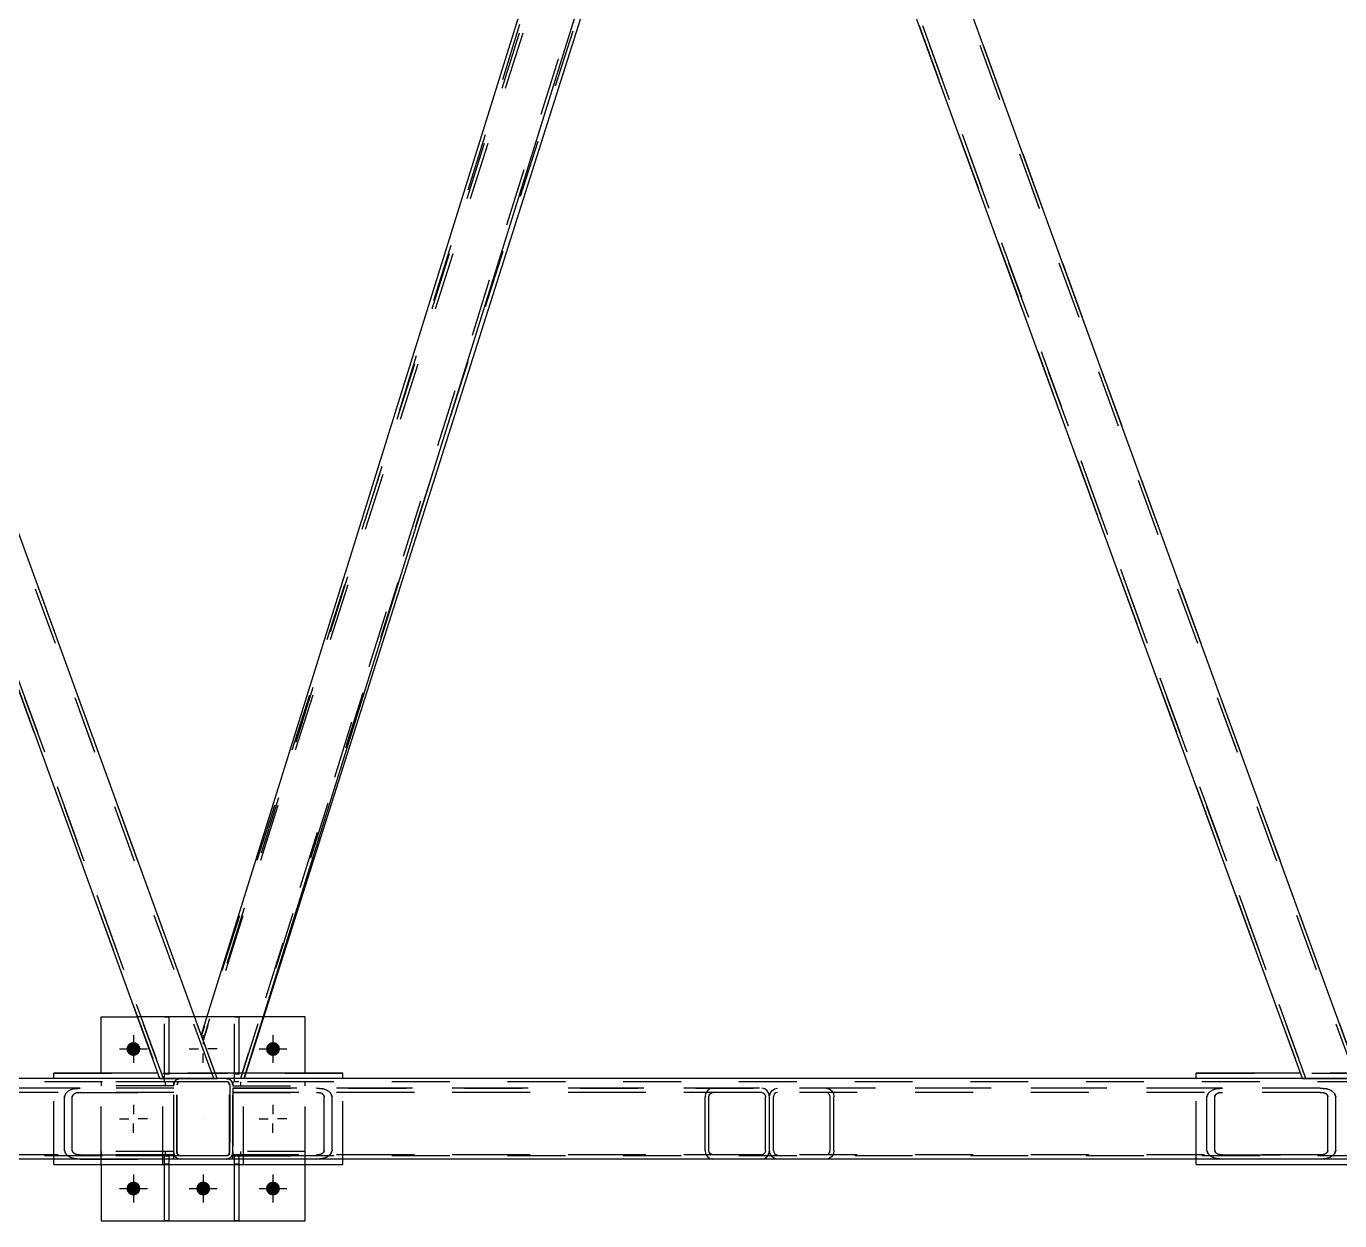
# Model space of a CAD drawing. Header units: millimetres. Extents: x -808 to 381, y -747 to 94.
# Drawn here: x 80.12 to 124.61, y -60.43 to -19.97 of the extents above; entities that cross this region are included whole.
import ezdxf

# ---------------------------------------------------------------- set-up
doc = ezdxf.new("R2010")
doc.units = ezdxf.units.MM
doc.linetypes.add('DXK_LINE_DOT2', pattern=[3.9198, 1.9599, -1.9599])
doc.linetypes.add('DXK_LINE_DOT3', pattern=[5.9187, 2.979, -0.9799, 0.9799, -0.9799])

# ---------------------------------------------------------------- blocks, each defined once
blk = doc.blocks.new('Part-232923327-56429 - 56149')
at = {"color": 2, "linetype": 'Continuous'}
for p, q in [((102.55, -1.2), (86.05, -54.139)), ((103.544, -1.2), (103.912, -2.21)), ((104.035, -2.548), (103.912, -2.21)), ((104.035, -2.548), (87.494, -55.616)), ((86.587, -55.616), (86.05, -54.139))]:
    blk.add_line(p, q, dxfattribs=at)
at = {"color": 7, "linetype": 'DXK_LINE_DOT2'}
for p, q in [((102.665, -1.2), (86.111, -54.308)), ((103.544, -1.2), (102.55, -1.2)), ((103.973, -2.379), (87.379, -55.616)), ((104.035, -2.548), (103.959, -2.34)), ((87.494, -55.616), (86.587, -55.616))]:
    blk.add_line(p, q, dxfattribs=at)
blk = doc.blocks.new('Part-232923327-56393 - 56149')
at = {"color": 7, "linetype": 'DXK_LINE_DOT2'}
for p, q in [((123.953, -55.944), (87.122, -55.944)), ((87.122, -55.944), (87.122, -58.344)), ((120.644, -55.944), (87.122, -55.944)), ((90.157, -55.966), (89.955, -55.944)), ((120.442, -55.966), (120.644, -55.944)), ((123.953, -55.944), (120.644, -55.944)), ((123.953, -55.944), (124.155, -55.966)), ((123.953, -56.089), (87.122, -56.089)), ((87.122, -56.089), (90.402, -56.089)), ((89.955, -56.089), (90.056, -56.1)), ((90.199, -56.179), (90.219, -56.235)), ((90.219, -58.053), (90.219, -56.235)), ((90.484, -56.235), (90.444, -56.123)), ((90.484, -58.053), (90.484, -56.235)), ((120.115, -56.235), (120.155, -56.123)), ((120.115, -58.053), (120.115, -56.235)), ((120.4, -56.179), (120.38, -56.235)), ((120.38, -58.053), (120.38, -56.235)), ((120.644, -56.089), (120.543, -56.1)), ((124.054, -56.1), (123.953, -56.089)), ((124.217, -56.235), (124.197, -56.179)), ((124.217, -58.053), (124.217, -56.235)), ((124.442, -56.123), (124.482, -56.235)), ((124.482, -58.053), (124.482, -56.235)), ((123.953, -58.198), (87.122, -58.198)), ((90.056, -58.187), (89.955, -58.198)), ((90.219, -58.053), (90.199, -58.108)), ((90.444, -58.164), (90.484, -58.053)), ((120.155, -58.164), (120.115, -58.053)), ((120.38, -58.053), (120.4, -58.108)), ((120.543, -58.187), (120.644, -58.198)), ((120.644, -58.198), (123.953, -58.198)), ((123.953, -58.198), (124.054, -58.187)), ((124.197, -58.108), (124.217, -58.053)), ((124.482, -58.053), (124.442, -58.164)), ((123.953, -58.344), (87.122, -58.344)), ((89.955, -58.344), (90.157, -58.322)), ((120.644, -58.344), (120.442, -58.322)), ((124.155, -58.322), (123.953, -58.344))]:
    blk.add_line(p, q, dxfattribs=at)
for centre, radius, start, end in [((90.076, -56.454), 0.495, 41.9363, 80.4819), ((120.524, -56.454), 0.495, 99.5182, 138.0637), ((124.074, -56.454), 0.495, 41.9363, 80.4819), ((90.015, -56.344), 0.248, 41.9363, 80.4819), ((120.584, -56.344), 0.248, 99.5182, 138.0637), ((124.013, -56.344), 0.248, 41.9363, 80.4819), ((90.015, -57.943), 0.248, 279.5182, 318.0637), ((90.076, -57.833), 0.495, 279.5182, 318.0637), ((120.524, -57.833), 0.495, 221.9363, 260.4819), ((120.584, -57.943), 0.248, 221.9363, 260.4819), ((124.013, -57.943), 0.248, 279.5182, 318.0637), ((124.074, -57.833), 0.495, 279.5182, 318.0637)]:
    blk.add_arc(centre, radius, start, end, dxfattribs=at)
blk = doc.blocks.new('Part-232923327-56394 - 56149')
at = {"color": 7, "linetype": 'DXK_LINE_DOT2'}
for p, q in [((105.319, -56.123), (105.377, -56.029)), ((105.377, -56.029), (105.463, -55.966)), ((105.463, -55.966), (105.564, -55.944)), ((123.952, -55.944), (105.564, -55.944)), ((107.218, -55.944), (107.32, -55.966)), ((107.32, -55.966), (107.405, -56.029)), ((107.405, -56.029), (107.463, -56.123)), ((120.644, -55.944), (120.441, -55.966)), ((124.155, -55.966), (123.952, -55.944)), ((105.299, -56.235), (105.319, -56.123)), ((105.299, -58.053), (105.299, -56.235)), ((105.442, -56.179), (105.432, -56.235)), ((105.432, -58.053), (105.432, -56.235)), ((105.47, -56.132), (105.442, -56.179)), ((105.513, -56.1), (105.47, -56.132)), ((105.564, -56.089), (105.513, -56.1)), ((123.952, -56.089), (105.564, -56.089)), ((107.269, -56.1), (107.218, -56.089)), ((107.312, -56.132), (107.269, -56.1)), ((107.341, -56.179), (107.312, -56.132)), ((107.351, -56.235), (107.341, -56.179)), ((107.351, -58.053), (107.351, -56.235)), ((107.463, -56.123), (107.483, -56.235)), ((107.483, -58.053), (107.483, -56.235)), ((120.155, -56.123), (120.115, -56.235)), ((120.115, -58.053), (120.115, -56.235)), ((120.379, -56.235), (120.399, -56.179)), ((120.379, -58.053), (120.379, -56.235)), ((120.543, -56.1), (120.644, -56.089)), ((123.952, -56.089), (124.054, -56.1)), ((124.197, -56.179), (124.217, -56.235)), ((124.217, -58.053), (124.217, -56.235)), ((124.482, -56.235), (124.441, -56.123)), ((124.482, -58.053), (124.482, -56.235)), ((105.319, -58.164), (105.299, -58.053)), ((105.377, -58.258), (105.319, -58.164)), ((105.463, -58.322), (105.377, -58.258)), ((105.432, -58.053), (105.442, -58.108)), ((105.442, -58.108), (105.47, -58.156)), ((105.47, -58.156), (105.513, -58.187)), ((105.513, -58.187), (105.564, -58.198)), ((123.952, -58.198), (105.564, -58.198)), ((107.218, -58.198), (107.269, -58.187)), ((107.269, -58.187), (107.312, -58.156)), ((107.312, -58.156), (107.341, -58.108)), ((107.405, -58.258), (107.32, -58.322)), ((107.341, -58.108), (107.351, -58.053)), ((107.463, -58.164), (107.405, -58.258)), ((107.483, -58.053), (107.463, -58.164)), ((120.115, -58.053), (120.155, -58.164)), ((120.399, -58.108), (120.379, -58.053)), ((120.644, -58.198), (120.543, -58.187)), ((124.054, -58.187), (123.952, -58.198)), ((124.217, -58.053), (124.197, -58.108)), ((124.441, -58.164), (124.482, -58.053)), ((105.564, -58.344), (105.463, -58.322)), ((120.644, -58.344), (105.564, -58.344)), ((107.32, -58.322), (107.218, -58.344)), ((123.952, -58.344), (107.218, -58.344)), ((120.441, -58.322), (120.644, -58.344)), ((123.952, -58.344), (124.155, -58.322))]:
    blk.add_line(p, q, dxfattribs=at)
for centre, radius, start, end in [((120.523, -56.454), 0.495, 99.5182, 138.0637), ((124.073, -56.454), 0.495, 41.9363, 80.4819), ((120.584, -56.344), 0.248, 99.5182, 138.0637), ((124.013, -56.344), 0.248, 41.9363, 80.4819), ((120.523, -57.833), 0.495, 221.9363, 260.4819), ((120.584, -57.943), 0.248, 221.9363, 260.4819), ((124.013, -57.943), 0.248, 279.5182, 318.0637), ((124.073, -57.833), 0.495, 279.5182, 318.0637)]:
    blk.add_arc(centre, radius, start, end, dxfattribs=at)
blk = doc.blocks.new('Part-232923327-56395 - 56149')
at = {"color": 7, "linetype": 'DXK_LINE_DOT2'}
for p, q in [((47.949, -55.944), (47.746, -55.966)), ((85.122, -55.944), (47.949, -55.944)), ((81.947, -55.944), (47.949, -55.944)), ((51.46, -55.966), (51.257, -55.944)), ((81.744, -55.966), (81.947, -55.944)), ((85.122, -55.944), (81.947, -55.944)), ((85.122, -58.344), (85.122, -55.944)), ((47.46, -56.123), (47.42, -56.235)), ((47.42, -58.053), (47.42, -56.235)), ((47.684, -56.235), (47.704, -56.179)), ((47.684, -58.053), (47.684, -56.235)), ((47.848, -56.1), (47.949, -56.089)), ((85.122, -56.089), (47.949, -56.089)), ((51.257, -56.089), (51.359, -56.1)), ((51.502, -56.179), (51.522, -56.235)), ((51.522, -58.053), (51.522, -56.235)), ((51.787, -56.235), (51.747, -56.123)), ((51.787, -58.053), (51.787, -56.235)), ((81.418, -56.235), (81.458, -56.123)), ((81.418, -58.053), (81.418, -56.235)), ((81.702, -56.179), (81.682, -56.235)), ((81.682, -58.053), (81.682, -56.235)), ((81.947, -56.089), (81.846, -56.1)), ((47.42, -58.053), (47.46, -58.164)), ((47.704, -58.108), (47.684, -58.053)), ((47.949, -58.198), (47.848, -58.187)), ((85.122, -58.198), (47.949, -58.198)), ((51.359, -58.187), (51.257, -58.198)), ((51.522, -58.053), (51.502, -58.108)), ((51.747, -58.164), (51.787, -58.053)), ((81.458, -58.164), (81.418, -58.053)), ((81.682, -58.053), (81.702, -58.108)), ((81.846, -58.187), (81.947, -58.198)), ((81.947, -58.198), (85.122, -58.198)), ((47.746, -58.322), (47.949, -58.344)), ((85.122, -58.344), (47.949, -58.344)), ((51.257, -58.344), (51.46, -58.322)), ((81.947, -58.344), (81.744, -58.322))]:
    blk.add_line(p, q, dxfattribs=at)
for centre, radius, start, end in [((47.828, -56.454), 0.495, 99.5182, 138.0637), ((51.378, -56.454), 0.495, 41.9363, 80.4819), ((81.826, -56.454), 0.495, 99.5182, 138.0637), ((47.889, -56.344), 0.248, 99.5182, 138.0637), ((51.318, -56.344), 0.248, 41.9363, 80.4819), ((81.887, -56.344), 0.248, 99.5182, 138.0637), ((47.828, -57.833), 0.495, 221.9363, 260.4819), ((47.889, -57.943), 0.248, 221.9363, 260.4819), ((51.318, -57.943), 0.248, 279.5182, 318.0637), ((51.378, -57.833), 0.495, 279.5182, 318.0637), ((81.826, -57.833), 0.495, 221.9363, 260.4819), ((81.887, -57.943), 0.248, 221.9363, 260.4819)]:
    blk.add_arc(centre, radius, start, end, dxfattribs=at)
blk = doc.blocks.new('Part-232923327-56396 - 56149')
at = {"color": 7, "linetype": 'DXK_LINE_DOT2'}
for p, q in [((66.622, -56.123), (66.68, -56.029)), ((66.68, -56.029), (66.765, -55.966)), ((66.765, -55.966), (66.867, -55.944)), ((81.947, -55.944), (66.867, -55.944)), ((85.122, -55.944), (68.521, -55.944)), ((68.521, -55.944), (68.622, -55.966)), ((68.622, -55.966), (68.708, -56.029)), ((68.708, -56.029), (68.765, -56.123)), ((81.947, -55.944), (81.744, -55.966)), ((85.122, -58.344), (85.122, -55.944)), ((66.602, -56.235), (66.622, -56.123)), ((66.602, -58.053), (66.602, -56.235)), ((66.744, -56.179), (66.734, -56.235)), ((66.734, -58.053), (66.734, -56.235)), ((66.773, -56.132), (66.744, -56.179)), ((66.816, -56.1), (66.773, -56.132)), ((66.867, -56.089), (66.816, -56.1)), ((85.122, -56.089), (66.867, -56.089)), ((68.572, -56.1), (68.521, -56.089)), ((68.614, -56.132), (68.572, -56.1)), ((68.643, -56.179), (68.614, -56.132)), ((68.653, -56.235), (68.643, -56.179)), ((68.653, -58.053), (68.653, -56.235)), ((68.765, -56.123), (68.786, -56.235)), ((68.786, -58.053), (68.786, -56.235)), ((81.457, -56.123), (81.417, -56.235)), ((81.417, -58.053), (81.417, -56.235)), ((81.682, -56.235), (81.702, -56.179)), ((81.682, -58.053), (81.682, -56.235)), ((81.845, -56.1), (81.947, -56.089)), ((81.947, -56.089), (85.122, -56.089)), ((66.622, -58.164), (66.602, -58.053)), ((66.68, -58.258), (66.622, -58.164)), ((66.765, -58.322), (66.68, -58.258)), ((66.734, -58.053), (66.744, -58.108)), ((66.744, -58.108), (66.773, -58.156)), ((66.773, -58.156), (66.816, -58.187)), ((66.816, -58.187), (66.867, -58.198)), ((85.122, -58.198), (66.867, -58.198)), ((68.521, -58.198), (68.572, -58.187)), ((68.572, -58.187), (68.614, -58.156)), ((68.614, -58.156), (68.643, -58.108)), ((68.708, -58.258), (68.622, -58.322)), ((68.643, -58.108), (68.653, -58.053)), ((68.765, -58.164), (68.708, -58.258)), ((68.786, -58.053), (68.765, -58.164)), ((81.417, -58.053), (81.457, -58.164)), ((81.702, -58.108), (81.682, -58.053)), ((81.947, -58.198), (81.845, -58.187)), ((66.867, -58.344), (66.765, -58.322)), ((85.122, -58.344), (66.867, -58.344)), ((68.622, -58.322), (68.521, -58.344)), ((81.744, -58.322), (81.947, -58.344)), ((81.947, -58.344), (85.122, -58.344))]:
    blk.add_line(p, q, dxfattribs=at)
for centre, radius, start, end in [((81.826, -56.454), 0.495, 99.5182, 138.0637), ((81.886, -56.344), 0.248, 99.5182, 138.0637), ((81.826, -57.833), 0.495, 221.9363, 260.4819), ((81.886, -57.943), 0.248, 221.9363, 260.4819)]:
    blk.add_arc(centre, radius, start, end, dxfattribs=at)
blk = doc.blocks.new('Part-232923327-56399 - 56149')
at = {"color": 7, "linetype": 'DXK_LINE_DOT2'}
for p, q in [((85.257, -55.632), (85.34, -55.615)), ((85.34, -55.615), (85.334, -55.616)), ((86.904, -55.615), (85.34, -55.615)), ((86.911, -55.616), (86.904, -55.615)), ((86.904, -55.615), (86.987, -55.632)), ((85.138, -55.75), (85.122, -55.833)), ((85.122, -55.833), (85.138, -55.75)), ((85.122, -58.124), (85.122, -55.833)), ((85.122, -55.833), (85.122, -55.833)), ((85.122, -58.124), (85.122, -55.833)), ((85.239, -55.791), (85.231, -55.833)), ((85.239, -55.791), (85.231, -55.833)), ((85.231, -58.124), (85.231, -55.833)), ((85.231, -55.833), (85.231, -55.833)), ((85.231, -58.124), (85.231, -55.833)), ((85.263, -55.756), (85.239, -55.791)), ((85.334, -55.616), (85.257, -55.632)), ((85.298, -55.732), (85.263, -55.756)), ((85.34, -55.724), (85.298, -55.732)), ((86.904, -55.724), (85.34, -55.724)), ((86.945, -55.732), (86.904, -55.724)), ((86.987, -55.632), (86.911, -55.616)), ((86.981, -55.756), (86.945, -55.732)), ((87.004, -55.791), (86.981, -55.756)), ((87.013, -55.833), (87.004, -55.791)), ((87.013, -55.833), (87.004, -55.791)), ((87.013, -58.124), (87.013, -55.833)), ((87.013, -55.833), (87.013, -55.833)), ((87.013, -55.833), (87.013, -58.124)), ((87.122, -55.833), (87.105, -55.75)), ((87.105, -55.75), (87.122, -55.833)), ((87.122, -58.124), (87.122, -55.833)), ((87.122, -55.833), (87.122, -55.833)), ((87.122, -58.124), (87.122, -55.833)), ((85.122, -58.124), (85.122, -58.124)), ((85.122, -58.124), (85.138, -58.208)), ((85.138, -58.208), (85.122, -58.124)), ((85.231, -58.124), (85.231, -58.124)), ((85.231, -58.124), (85.239, -58.166)), ((85.239, -58.166), (85.231, -58.124)), ((85.239, -58.166), (85.263, -58.201)), ((85.298, -58.225), (85.263, -58.201)), ((85.34, -58.233), (85.298, -58.225)), ((86.904, -58.233), (85.34, -58.233)), ((86.945, -58.225), (86.904, -58.233)), ((86.981, -58.201), (86.945, -58.225)), ((87.004, -58.166), (86.981, -58.201)), ((87.004, -58.166), (87.013, -58.124)), ((87.004, -58.166), (87.013, -58.124)), ((87.013, -58.124), (87.013, -58.124)), ((87.105, -58.208), (87.122, -58.124)), ((87.122, -58.124), (87.105, -58.208)), ((87.122, -58.124), (87.122, -58.124)), ((85.257, -58.326), (85.34, -58.342)), ((85.34, -58.342), (85.257, -58.326)), ((86.904, -58.342), (85.34, -58.342)), ((86.904, -58.342), (86.987, -58.326)), ((86.987, -58.326), (86.904, -58.342))]:
    blk.add_line(p, q, dxfattribs=at)
for centre, start, end in [((85.34, -55.833), 112.5, 157.5), ((85.34, -55.833), 112.5, 157.5), ((86.904, -55.833), 22.5, 67.5), ((86.904, -55.833), 22.5, 67.5), ((85.34, -58.124), 202.5, 247.5), ((85.34, -58.124), 202.5, 247.5), ((86.904, -58.124), 292.5, 337.5), ((86.904, -58.124), 292.5, 337.5)]:
    blk.add_arc(centre, 0.218, start, end, dxfattribs=at)
blk = doc.blocks.new('Part-232923327-56403 - 56149')
at = {"color": 7, "linetype": 'DXK_LINE_DOT2'}
for p, q in [((105.597, -1.526), (103.662, -1.526)), ((103.662, -1.526), (123.35, -55.617)), ((103.778, -1.526), (123.466, -55.617)), ((125.169, -55.617), (105.481, -1.526)), ((125.285, -55.617), (105.597, -1.526)), ((123.35, -55.617), (125.285, -55.617))]:
    blk.add_line(p, q, dxfattribs=at)
blk = doc.blocks.new('Part-232923327-56404 - 56149')
at = {"color": 7, "linetype": 'DXK_LINE_DOT2'}
for p, q in [((66.9, -1.526), (64.965, -1.526)), ((64.965, -1.526), (84.653, -55.617)), ((65.081, -1.526), (84.769, -55.617)), ((86.471, -55.617), (66.784, -1.526)), ((86.587, -55.617), (66.9, -1.526)), ((84.653, -55.617), (86.587, -55.617))]:
    blk.add_line(p, q, dxfattribs=at)
blk = doc.blocks.new('Part-232923327-56410 - 56149')
at = {"color": 7, "linetype": 'DXK_LINE_DOT2'}
for p, q in [((102.747, -1.526), (86.057, -54.16)), ((102.862, -1.526), (86.118, -54.328)), ((103.662, -1.526), (102.747, -1.526)), ((104.193, -2.983), (103.662, -1.526)), ((87.388, -55.617), (104.132, -2.815)), ((86.587, -55.617), (86.057, -54.16)), ((87.56, -55.435), (87.502, -55.617)), ((87.502, -55.617), (86.587, -55.617))]:
    blk.add_line(p, q, dxfattribs=at)
at = {"color": 2, "linetype": 'Continuous'}
blk.add_line((104.193, -2.983), (87.56, -55.435), dxfattribs=at)
blk = doc.blocks.new('Part-232923327-56420 - 56149')
at = {"color": 7, "linetype": 'DXK_LINE_DOT2'}
for p, q in [((105.479, -1.2), (103.544, -1.2)), ((104.035, -2.548), (103.544, -1.2)), ((123.466, -55.616), (103.66, -1.2)), ((125.169, -55.616), (105.363, -1.2)), ((125.285, -55.616), (124.747, -54.139)), ((123.35, -55.616), (125.285, -55.616))]:
    blk.add_line(p, q, dxfattribs=at)
at = {"color": 2, "linetype": 'Continuous'}
for p, q in [((124.747, -54.139), (105.479, -1.2)), ((123.35, -55.616), (104.035, -2.548))]:
    blk.add_line(p, q, dxfattribs=at)
blk = doc.blocks.new('Part-232923327-56422 - 56149')
at = {"color": 7, "linetype": 'DXK_LINE_DOT2'}
for p, q in [((66.781, -1.2), (64.847, -1.2)), ((65.337, -2.548), (64.847, -1.2)), ((84.769, -55.616), (64.963, -1.2)), ((86.471, -55.616), (66.665, -1.2)), ((86.587, -55.616), (86.05, -54.139)), ((84.652, -55.616), (86.587, -55.616))]:
    blk.add_line(p, q, dxfattribs=at)
at = {"color": 2, "linetype": 'Continuous'}
for p, q in [((86.05, -54.139), (66.781, -1.2)), ((84.652, -55.616), (65.337, -2.548))]:
    blk.add_line(p, q, dxfattribs=at)
blk = doc.blocks.new('Part-232923327-56452 - 56149')
at = {"color": 7, "linetype": 'DXK_LINE_DOT2'}
for p, q in [((87.122, -58.344), (87.122, -55.944)), ((87.122, -55.944), (105.035, -55.944)), ((89.954, -55.944), (90.157, -55.966)), ((103.193, -56.029), (103.136, -56.123)), ((103.279, -55.966), (103.193, -56.029)), ((103.38, -55.944), (103.279, -55.966)), ((105.136, -55.966), (105.035, -55.944)), ((105.222, -56.029), (105.136, -55.966)), ((105.279, -56.123), (105.222, -56.029)), ((105.035, -56.089), (87.122, -56.089)), ((90.056, -56.1), (89.954, -56.089)), ((90.219, -56.235), (90.199, -56.179)), ((90.219, -58.053), (90.219, -56.235)), ((90.443, -56.123), (90.484, -56.235)), ((90.484, -58.053), (90.484, -56.235)), ((103.136, -56.123), (103.116, -56.235)), ((103.116, -58.053), (103.116, -56.235)), ((103.248, -56.235), (103.258, -56.179)), ((103.248, -58.053), (103.248, -56.235)), ((103.258, -56.179), (103.287, -56.132)), ((103.287, -56.132), (103.33, -56.1)), ((103.33, -56.1), (103.38, -56.089)), ((105.035, -56.089), (105.085, -56.1)), ((105.085, -56.1), (105.128, -56.132)), ((105.128, -56.132), (105.157, -56.179)), ((105.157, -56.179), (105.167, -56.235)), ((105.167, -58.053), (105.167, -56.235)), ((105.299, -56.235), (105.279, -56.123)), ((105.299, -58.053), (105.299, -56.235)), ((105.035, -58.198), (87.122, -58.198)), ((87.122, -58.198), (90.402, -58.198)), ((89.954, -58.198), (90.056, -58.187)), ((90.199, -58.108), (90.219, -58.053)), ((90.484, -58.053), (90.443, -58.164)), ((103.116, -58.053), (103.136, -58.164)), ((103.136, -58.164), (103.193, -58.258)), ((103.193, -58.258), (103.279, -58.322)), ((103.258, -58.108), (103.248, -58.053)), ((103.287, -58.156), (103.258, -58.108)), ((103.33, -58.187), (103.287, -58.156)), ((103.38, -58.198), (103.33, -58.187)), ((105.085, -58.187), (105.035, -58.198)), ((105.128, -58.156), (105.085, -58.187)), ((105.157, -58.108), (105.128, -58.156)), ((105.136, -58.322), (105.222, -58.258)), ((105.167, -58.053), (105.157, -58.108)), ((105.222, -58.258), (105.279, -58.164)), ((105.279, -58.164), (105.299, -58.053)), ((105.035, -58.344), (87.122, -58.344)), ((90.157, -58.322), (89.954, -58.344)), ((103.279, -58.322), (103.38, -58.344)), ((105.035, -58.344), (105.136, -58.322))]:
    blk.add_line(p, q, dxfattribs=at)
for centre, radius, start, end in [((90.075, -56.454), 0.495, 41.9363, 80.4819), ((90.015, -56.344), 0.248, 41.9363, 80.4819), ((90.015, -57.943), 0.248, 279.5182, 318.0637), ((90.075, -57.833), 0.495, 279.5182, 318.0637)]:
    blk.add_arc(centre, radius, start, end, dxfattribs=at)
blk = doc.blocks.new('Part-232923327-56475 - 56149')
at = {"color": 7, "linetype": 'DXK_LINE_DOT2'}
for p, q in [((119.751, -58.526), (119.751, -55.435)), ((119.751, -55.435), (129.545, -55.435)), ((129.545, -58.526), (129.545, -55.435)), ((119.751, -58.526), (129.545, -58.526))]:
    blk.add_line(p, q, dxfattribs=at)
blk = doc.blocks.new('Part-232923327-56476 - 56149')
at = {"color": 7, "linetype": 'DXK_LINE_DOT2'}
for p, q in [((81.054, -58.526), (81.054, -55.435)), ((81.054, -55.435), (90.847, -55.435)), ((90.847, -58.526), (90.847, -55.435)), ((81.054, -58.526), (90.847, -58.526))]:
    blk.add_line(p, q, dxfattribs=at)
blk = doc.blocks.new('Part-232923327-56479 - 56149')
at = {"color": 2, "linetype": 'Continuous'}
for p, q in [((81.054, -55.616), (81.054, -55.435)), ((84.586, -55.435), (81.054, -55.435)), ((90.848, -55.435), (87.55, -55.435)), ((90.848, -55.616), (90.848, -55.435)), ((81.054, -58.526), (81.054, -58.344)), ((81.054, -58.526), (90.848, -58.526)), ((90.848, -58.526), (90.848, -58.344))]:
    blk.add_line(p, q, dxfattribs=at)
at = {"color": 7, "linetype": 'DXK_LINE_DOT2'}
for p, q in [((87.55, -55.435), (84.586, -55.435)), ((81.054, -58.344), (81.054, -55.616)), ((90.848, -58.344), (90.848, -55.616))]:
    blk.add_line(p, q, dxfattribs=at)
blk = doc.blocks.new('Part-232923327-56480 - 56149')
at = {"color": 2, "linetype": 'Continuous'}
for p, q in [((119.751, -55.616), (119.751, -55.435)), ((123.284, -55.435), (119.751, -55.435)), ((129.545, -55.435), (126.247, -55.435)), ((129.545, -55.616), (129.545, -55.435)), ((119.751, -58.526), (119.751, -58.344)), ((119.751, -58.526), (129.545, -58.526)), ((129.545, -58.526), (129.545, -58.344))]:
    blk.add_line(p, q, dxfattribs=at)
at = {"color": 7, "linetype": 'DXK_LINE_DOT2'}
for p, q in [((126.247, -55.435), (123.284, -55.435)), ((119.751, -58.344), (119.751, -55.616)), ((129.545, -58.344), (129.545, -55.616))]:
    blk.add_line(p, q, dxfattribs=at)
blk = doc.blocks.new('Part-232923327-56512 - 56149')
at = {"color": 7, "linetype": 'DXK_LINE_DOT2'}
for p, q in [((85.335, -55.615), (85.251, -55.632)), ((85.251, -55.632), (85.335, -55.615)), ((86.898, -55.615), (85.335, -55.615)), ((86.982, -55.632), (86.898, -55.615)), ((86.898, -55.615), (86.982, -55.632)), ((85.133, -55.75), (85.116, -55.833)), ((85.116, -55.833), (85.133, -55.75)), ((85.116, -58.124), (85.116, -55.833)), ((85.234, -55.791), (85.226, -55.833)), ((85.226, -58.124), (85.226, -55.833)), ((85.258, -55.756), (85.234, -55.791)), ((85.293, -55.732), (85.258, -55.756)), ((85.335, -55.724), (85.293, -55.732)), ((86.898, -55.724), (85.335, -55.724)), ((86.94, -55.732), (86.898, -55.724)), ((86.975, -55.756), (86.94, -55.732)), ((86.999, -55.791), (86.975, -55.756)), ((87.007, -55.833), (86.999, -55.791)), ((87.007, -58.124), (87.007, -55.833)), ((87.116, -55.833), (87.1, -55.75)), ((87.1, -55.75), (87.116, -55.833)), ((87.116, -58.124), (87.116, -55.833)), ((85.116, -58.124), (85.133, -58.207)), ((85.133, -58.207), (85.116, -58.124)), ((85.226, -58.124), (85.234, -58.166)), ((85.234, -58.166), (85.258, -58.201)), ((85.258, -58.201), (85.293, -58.225)), ((85.293, -58.225), (85.335, -58.233)), ((86.898, -58.233), (85.335, -58.233)), ((86.898, -58.233), (86.94, -58.225)), ((86.94, -58.225), (86.975, -58.201)), ((86.975, -58.201), (86.999, -58.166)), ((86.999, -58.166), (87.007, -58.124)), ((87.1, -58.207), (87.116, -58.124)), ((87.116, -58.124), (87.1, -58.207)), ((85.251, -58.326), (85.335, -58.342)), ((85.335, -58.342), (85.251, -58.326)), ((86.898, -58.342), (85.335, -58.342)), ((86.898, -58.342), (86.982, -58.326)), ((86.982, -58.326), (86.898, -58.342))]:
    blk.add_line(p, q, dxfattribs=at)
at = {"color": 7, "linetype": 'DXK_LINE_DOT3'}
blk.add_line((86.116, -56.979), (86.116, -56.979), dxfattribs=at)
at = {"color": 7, "linetype": 'DXK_LINE_DOT2'}
for centre, start, end in [((85.335, -55.833), 112.5, 157.5), ((85.335, -55.833), 112.5, 157.5), ((86.898, -55.833), 22.5, 67.5), ((86.898, -55.833), 22.5, 67.5), ((85.335, -58.124), 202.5, 247.5), ((85.335, -58.124), 202.5, 247.5), ((86.898, -58.124), 292.5, 337.5), ((86.898, -58.124), 292.5, 337.5)]:
    blk.add_arc(centre, 0.218, start, end, dxfattribs=at)
blk = doc.blocks.new('Part-232923327-56513 - 56149')
at = {"color": 7, "linetype": 'DXK_LINE_DOT2'}
for p, q in [((84.753, -58.524), (84.753, -55.433)), ((84.753, -55.433), (87.48, -55.433)), ((87.48, -58.524), (87.48, -55.433)), ((84.753, -58.524), (87.48, -58.524))]:
    blk.add_line(p, q, dxfattribs=at)
blk = doc.blocks.new('Part-232923327-56514 - 56149')
at = {"color": 7, "linetype": 'DXK_LINE_DOT2'}
for p, q in [((87.174, -58.526), (87.174, -58.235)), ((87.174, -58.235), (87.319, -58.235)), ((87.319, -58.235), (87.319, -58.526)), ((87.174, -58.508), (87.319, -58.508))]:
    blk.add_line(p, q, dxfattribs=at)
at = {"color": 2, "linetype": 'Continuous'}
for p, q in [((87.174, -60.433), (87.174, -58.526)), ((87.319, -58.526), (87.319, -60.433)), ((87.319, -60.433), (87.174, -60.433))]:
    blk.add_line(p, q, dxfattribs=at)
blk = doc.blocks.new('Part-232923327-56515 - 56149')
at = {"color": 7, "linetype": 'DXK_LINE_DOT2'}
for p, q in [((84.81, -58.526), (84.81, -58.235)), ((84.81, -58.235), (84.956, -58.235)), ((84.956, -58.235), (84.956, -58.526)), ((84.81, -58.508), (84.956, -58.508))]:
    blk.add_line(p, q, dxfattribs=at)
at = {"color": 2, "linetype": 'Continuous'}
for p, q in [((84.81, -60.433), (84.81, -58.526)), ((84.956, -58.526), (84.956, -60.433)), ((84.956, -60.433), (84.81, -60.433))]:
    blk.add_line(p, q, dxfattribs=at)
blk = doc.blocks.new('Part-232923327-56516 - 56149')
at = {"color": 7, "linetype": 'DXK_LINE_DOT2'}
for p, q in [((87.174, -55.726), (87.174, -53.524)), ((87.174, -53.524), (87.319, -53.524)), ((87.319, -53.524), (87.319, -55.726)), ((87.174, -55.453), (87.319, -55.453)), ((87.319, -55.726), (87.174, -55.726))]:
    blk.add_line(p, q, dxfattribs=at)
blk = doc.blocks.new('Part-232923327-56517 - 56149')
at = {"color": 7, "linetype": 'DXK_LINE_DOT2'}
for p, q in [((84.81, -55.726), (84.81, -53.524)), ((84.81, -53.524), (84.956, -53.524)), ((84.956, -53.524), (84.956, -55.726)), ((84.81, -55.453), (84.956, -55.453)), ((84.956, -55.726), (84.81, -55.726))]:
    blk.add_line(p, q, dxfattribs=at)
blk = doc.blocks.new('Part-232923327-56518 - 56149')
at = {"color": 7, "linetype": 'DXK_LINE_DOT2'}
for p, q in [((89.571, -58.088), (87.117, -58.088)), ((87.117, -58.088), (87.117, -58.233)), ((87.117, -58.233), (89.571, -58.233)), ((87.389, -58.233), (87.389, -58.088)), ((89.571, -58.233), (89.571, -58.088))]:
    blk.add_line(p, q, dxfattribs=at)
blk = doc.blocks.new('Part-232923327-56519 - 56149')
at = {"color": 7, "linetype": 'DXK_LINE_DOT2'}
for p, q in [((89.571, -55.724), (87.117, -55.724)), ((87.117, -55.724), (87.117, -55.869)), ((87.117, -55.869), (89.571, -55.869)), ((87.389, -55.869), (87.389, -55.724)), ((89.571, -55.869), (89.571, -55.724))]:
    blk.add_line(p, q, dxfattribs=at)
blk = doc.blocks.new('Part-232923327-56520 - 56149')
at = {"color": 7, "linetype": 'DXK_LINE_DOT2'}
for p, q in [((85.116, -58.088), (82.662, -58.088)), ((82.662, -58.088), (82.662, -58.233)), ((85.116, -58.233), (82.662, -58.233)), ((84.844, -58.233), (84.844, -58.088)), ((85.116, -58.233), (85.116, -58.088))]:
    blk.add_line(p, q, dxfattribs=at)
blk = doc.blocks.new('Part-232923327-56521 - 56149')
at = {"color": 7, "linetype": 'DXK_LINE_DOT2'}
for p, q in [((85.116, -55.724), (82.662, -55.724)), ((82.662, -55.724), (82.662, -55.869)), ((85.116, -55.869), (82.662, -55.869)), ((84.844, -55.869), (84.844, -55.724)), ((85.116, -55.869), (85.116, -55.724))]:
    blk.add_line(p, q, dxfattribs=at)
blk = doc.blocks.new('Part-232923327-56522 - 56149')
at = {"color": 2, "linetype": 'Continuous'}
for p, q in [((82.662, -55.435), (82.662, -53.524)), ((82.662, -53.524), (83.891, -53.524)), ((86.241, -53.524), (85.826, -53.524)), ((89.571, -53.524), (88.166, -53.524)), ((89.571, -55.435), (89.571, -53.524)), ((82.662, -58.526), (82.662, -60.433)), ((89.571, -60.433), (89.571, -58.526)), ((82.662, -60.433), (89.571, -60.433))]:
    blk.add_line(p, q, dxfattribs=at)
at = {"color": 7, "linetype": 'DXK_LINE_DOT2'}
for p, q in [((85.826, -53.524), (83.891, -53.524)), ((88.166, -53.524), (86.241, -53.524)), ((82.662, -58.526), (82.662, -55.435)), ((89.571, -58.526), (89.571, -55.435))]:
    blk.add_line(p, q, dxfattribs=at)
blk = doc.blocks.new('Part-232923327-56524 - 56149')
at = {"color": 7, "linetype": 'DXK_LINE_DOT2'}
for p, q in [((325.733, -55.725), (18.16, -55.725)), ((325.733, -58.235), (18.16, -58.235))]:
    blk.add_line(p, q, dxfattribs=at)
at = {"color": 2, "linetype": 'Continuous'}
for p, q in [((325.733, -55.616), (19.978, -55.616)), ((325.733, -58.344), (19.978, -58.344))]:
    blk.add_line(p, q, dxfattribs=at)
blk = doc.blocks.new('Part-232923327-56525 - 56149')
at = {"color": 7, "linetype": 'DXK_LINE_DOT2'}
for p, q in [((325.733, -55.617), (21.063, -55.617)), ((325.733, -55.726), (21.063, -55.726)), ((325.733, -58.235), (21.063, -58.235)), ((325.733, -58.344), (42.356, -58.344)), ((90.848, -58.344), (81.054, -58.344)), ((129.545, -58.344), (119.751, -58.344))]:
    blk.add_line(p, q, dxfattribs=at)
at = {"color": 2, "linetype": 'Continuous'}
for p, q in [((81.054, -58.344), (52.15, -58.344)), ((119.751, -58.344), (90.848, -58.344))]:
    blk.add_line(p, q, dxfattribs=at)
blk = doc.blocks.new('Bolt-232923327-56602 - 56149')
at = {"linetype": 'Continuous'}
for points in [[(83.989, -54.615, -1), (83.516, -54.615, -1)], [(88.716, -54.615, -1), (88.244, -54.615, -1)], [(83.989, -59.342, -1), (83.516, -59.342, -1)], [(86.353, -59.342, -1), (85.88, -59.342, -1)], [(88.716, -59.342, -1), (88.244, -59.342, -1)]]:
    blk.add_hatch(color=1, dxfattribs=at).paths.add_polyline_path(points)
at = {"color": 1, "linetype": 'Continuous'}
for p, q in [((83.753, -54.142), (83.753, -55.088)), ((86.116, -54.142), (86.116, -54.457)), ((88.48, -54.142), (88.48, -55.088)), ((83.28, -54.615), (84.226, -54.615)), ((85.644, -54.615), (85.959, -54.615)), ((86.589, -54.615), (86.274, -54.615)), ((88.007, -54.615), (88.953, -54.615)), ((86.116, -55.088), (86.116, -54.773)), ((83.753, -56.506), (83.753, -56.821)), ((88.48, -56.506), (88.48, -56.821)), ((83.28, -56.979), (83.595, -56.979)), ((83.753, -57.451), (83.753, -57.136)), ((84.226, -56.979), (83.911, -56.979)), ((88.007, -56.979), (88.322, -56.979)), ((88.48, -57.451), (88.48, -57.136)), ((88.953, -56.979), (88.638, -56.979)), ((83.753, -58.869), (83.753, -59.815)), ((86.116, -58.869), (86.116, -59.815)), ((88.48, -58.869), (88.48, -59.815)), ((83.28, -59.342), (84.226, -59.342)), ((85.644, -59.342), (86.589, -59.342)), ((88.007, -59.342), (88.953, -59.342))]:
    blk.add_line(p, q, dxfattribs=at)

msp = doc.modelspace()

# ---------------------------------------------------------------- block references
for name in ['Part-232923327-56422 - 56149', 'Part-232923327-56429 - 56149', 'Part-232923327-56420 - 56149', 'Part-232923327-56404 - 56149', 'Part-232923327-56410 - 56149', 'Part-232923327-56403 - 56149', 'Part-232923327-56522 - 56149', 'Part-232923327-56517 - 56149', 'Part-232923327-56516 - 56149', 'Bolt-232923327-56602 - 56149', 'Part-232923327-56476 - 56149', 'Part-232923327-56479 - 56149', 'Part-232923327-56513 - 56149', 'Part-232923327-56512 - 56149', 'Part-232923327-56399 - 56149', 'Part-232923327-56475 - 56149', 'Part-232923327-56480 - 56149', 'Part-232923327-56524 - 56149', 'Part-232923327-56525 - 56149', 'Part-232923327-56395 - 56149', 'Part-232923327-56396 - 56149', 'Part-232923327-56521 - 56149', 'Part-232923327-56519 - 56149', 'Part-232923327-56393 - 56149', 'Part-232923327-56452 - 56149', 'Part-232923327-56394 - 56149', 'Part-232923327-56520 - 56149', 'Part-232923327-56515 - 56149', 'Part-232923327-56518 - 56149', 'Part-232923327-56514 - 56149']:
    msp.add_blockref(name, (0, 0))

doc.saveas('drawing.dxf')
